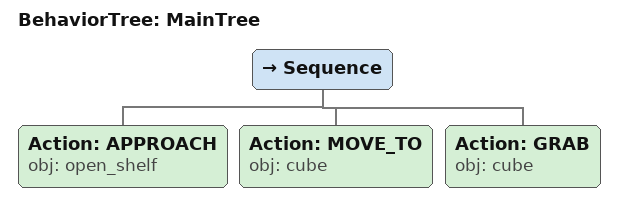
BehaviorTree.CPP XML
<root main_tree_to_execute="MainTree">
  <BehaviorTree ID="MainTree">
    <Sequence>
      <!-- Approach open_shelf -->
      <Action ID="APPROACH" obj="open_shelf" />
      <!-- Move to cube -->
      <Action ID="MOVE_TO" obj="cube" />
      <!-- Grab cube -->
      <Action ID="GRAB" obj="cube" />
    </Sequence>
  </BehaviorTree>
</root>
